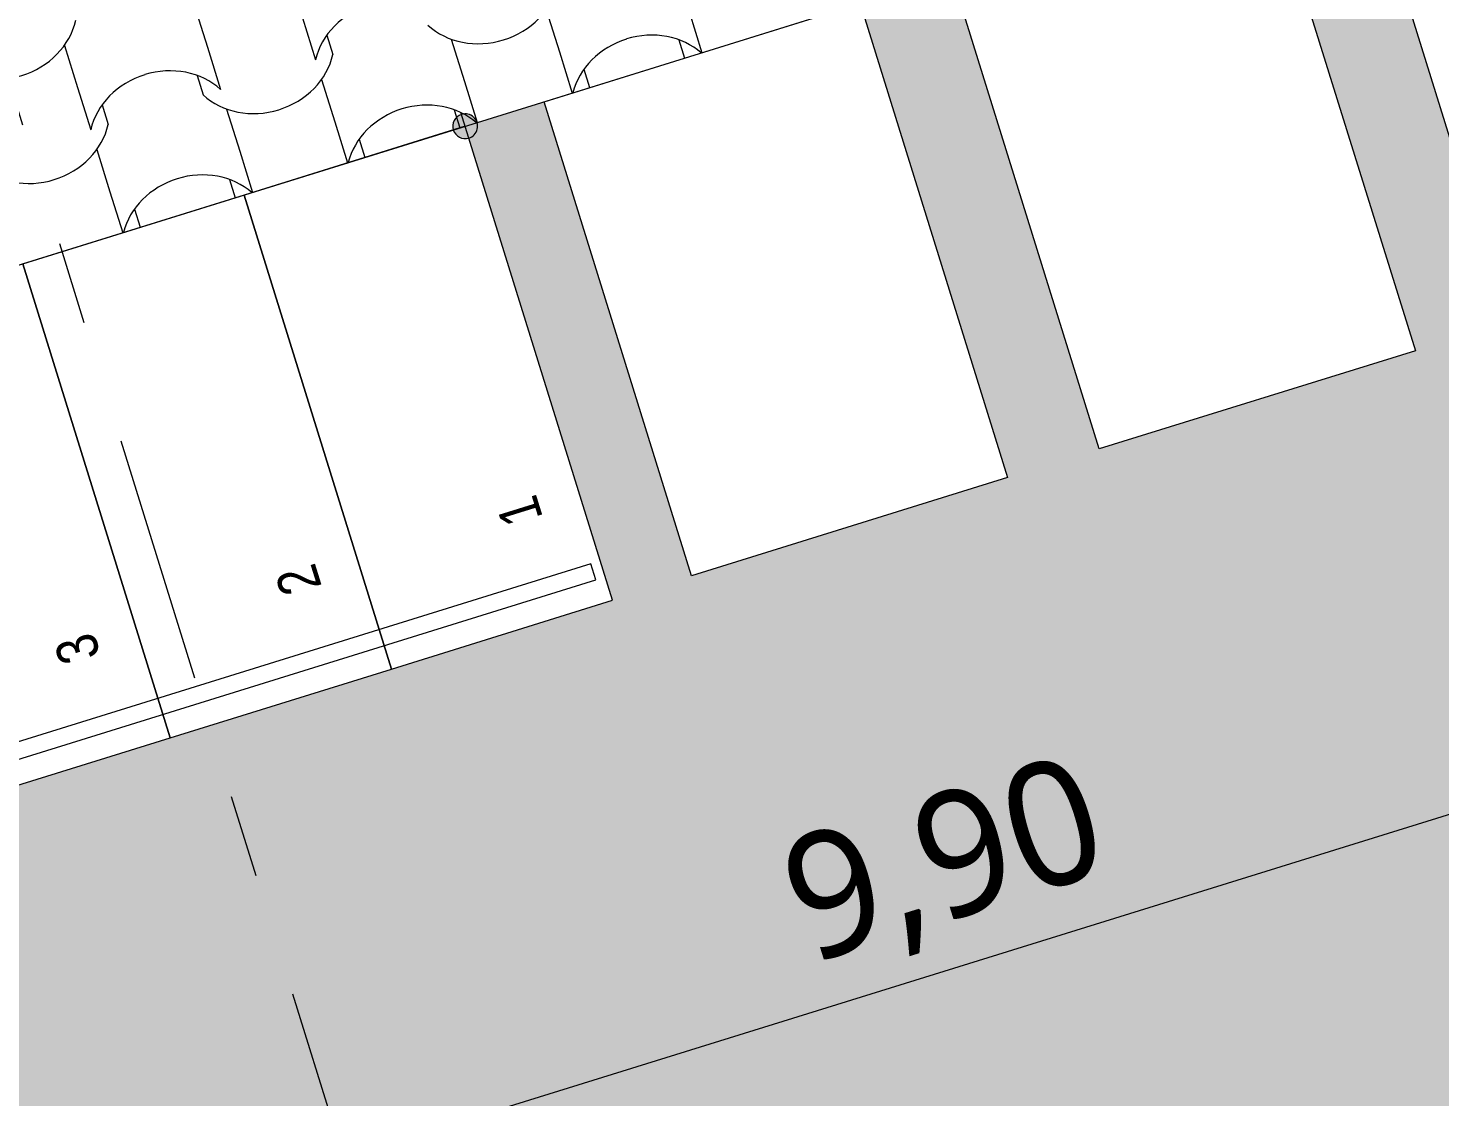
# Model space of a CAD drawing. Header units: metres. Extents: x -111189 to -108577, y -72951 to -72647.
# Drawn here: x -111165.628 to -111163.921, y -72929.13 to -72927.838 of the extents above; entities that cross this region are included whole.
import ezdxf

# ---------------------------------------------------------------- set-up
doc = ezdxf.new("R2010")
doc.units = ezdxf.units.M
doc.header["$MEASUREMENT"] = 0
doc.set_wipeout_variables(frame=1)
doc.linetypes.add('OTK - Traço Ponto CORTES_ALÇ', pattern=[0.6, 0.3, -0.15, 0, -0.15])
doc.linetypes.add('Wipeout_Contour', pattern=[1, 0, -1])
for name, color, linetype in [('00 - Cotas Implantação', 7, 'Continuous'), ('02 - PASSEIOS', 7, 'Continuous'), ('03 - COBERTURA', 7, 'Continuous'), ('03 - LAJES', 7, 'Continuous'), ('06 - ESCADAS _ GUARDAS', 7, 'Continuous'), ('14 - CORTES.Marcadores', 7, 'Continuous'), ('Planta Piso -1_1_01 - TERRENO PROPOSTO', 7, 'Continuous')]:
    doc.layers.add(name, color=color, linetype=linetype)
doc.styles.add('ESTILO_GERADO_1', font='ARIALN.TTF')
doc.styles.add('ESTILO_GERADO_2', font='malgunsl.ttf')
doc.dimstyles.new('ESTILO_GERADO__1', dxfattribs={"dimtxt": 0.15, "dimasz": 0.095, "dimexe": 0.18, "dimexo": 0.5, "dimgap": 0, "dimtad": 1, "dimzin": 0, "dimdsep": 46, "dimtxsty": 'ESTILO_GERADO_2', "dimblk": 'ARROWHEAD_2', "dimblk1": 'ARROWHEAD_2', "dimblk2": 'ARROWHEAD_2', "dimcen": 0.09, "dimclrd": 7, "dimclre": 7, "dimclrt": 7, "dimadec": 0, "dimazin": 0, "dimtfac": 1, "dimtdec": 4, "dimtmove": 0, "dimatfit": 3, "dimfxl": 1, "dimtolj": 1, "dimtzin": 0, "dimarcsym": 0})

# ---------------------------------------------------------------- blocks, each defined once
blk = doc.blocks.new('Escada_1_1', base_point=(-110957.0649, -73026.2797))
at = {"layer": '06 - ESCADAS _ GUARDAS', "linetype": 'Continuous', "lineweight": 13}
blk.add_hatch(color=255, dxfattribs=at).paths.add_polyline_path([(-111165.1039, -72927.9423, 1), (-111165.095, -72927.971, 1)])
at = {"layer": '06 - ESCADAS _ GUARDAS', "color": 7, "linetype": 'Continuous', "lineweight": 13}
for p, q in [((-111164.9214, -72928.5296), (-111165.1047, -72927.9399)), ((-111165.0995, -72927.9567), (-111165.3668, -72928.0398)), ((-111165.3668, -72928.0398), (-111166.7037, -72928.4554)), ((-111165.1887, -72928.6127), (-111165.3668, -72928.0398)), ((-111165.3668, -72928.0398), (-111165.1887, -72928.6127)), ((-111165.4561, -72928.6959), (-111165.6342, -72928.1229)), ((-111165.6342, -72928.1229), (-111165.4561, -72928.6959)), ((-111165.1887, -72928.6127), (-111164.9214, -72928.5296)), ((-111165.4561, -72928.6959), (-111165.1887, -72928.6127)), ((-111165.7235, -72928.779), (-111165.4561, -72928.6959))]:
    blk.add_line(p, q, dxfattribs=at)
at = {"layer": '06 - ESCADAS _ GUARDAS', "color": 7, "linetype": 'Continuous', "lineweight": 13, "flags": 128}
blk.add_lwpolyline([(-111165.1039, -72927.9423, 1), (-111165.095, -72927.971, 1)], format="xyb", close=True, dxfattribs=at)
at = {"layer": '06 - ESCADAS _ GUARDAS', "color": 7, "lineweight": 13, "char_height": 0.05, "attachment_point": 4, "rotation": 107.2685, "style": 'ESTILO_GERADO_1'}
for s, insert in [('\\A1;{\\pql;\\fArial Narrow|b0|i0|c0|p0;\\W1.000000;1}', (-111165.029, -72928.4374)), ('\\A1;{\\pql;\\fArial Narrow|b0|i0|c0|p0;\\W1.000000;2}', (-111165.2963, -72928.5205)), ('\\A1;{\\pql;\\fArial Narrow|b0|i0|c0|p0;\\W1.000000;3}', (-111165.5633, -72928.6035))]:
    blk.add_mtext(s, dxfattribs=dict(at, insert=insert))
blk = doc.blocks.new('Guarda_1_1', base_point=(-110957.0649, -73026.2797))
at = {"layer": '06 - ESCADAS _ GUARDAS', "color": 7, "linetype": 'Continuous', "lineweight": 13, "flags": 128}
blk.add_lwpolyline([(-111164.9417, -72928.5047), (-111164.9476, -72928.4856), (-111166.8078, -72929.0638), (-111166.8019, -72929.0829)], close=True, dxfattribs=at)
at = {"layer": '06 - ESCADAS _ GUARDAS', "color": 254, "linetype": 'Continuous', "lineweight": 13, "flags": 128}
blk.add_lwpolyline([(-111164.9417, -72928.5047), (-111164.9476, -72928.4856), (-111166.8078, -72929.0638), (-111166.8019, -72929.0829)], close=True, dxfattribs=at)
blk = doc.blocks.new('Malha_8_1', base_point=(-111182.45, -72914.5203))
at = {"color": 254, "linetype": 'Wipeout_Contour', "lineweight": 0, "ltscale": 1861428.278801215}
blk.add_wipeout([(-111182.45, -72914.5203), (-111181.1398, -72916.9324), (-111179.283, -72920.3506), (-111178.6992, -72921.4255), (-111173.1932, -72931.5618), (-111171.3979, -72934.867), (-111163.9365, -72948.6033), (-111162.5896, -72948.18), (-111170.1617, -72934.1975), (-111171.9536, -72930.8885), (-111177.4458, -72920.7467), (-111178.0283, -72919.6711), (-111179.8807, -72916.2505), (-111181.0503, -72914.0907)], dxfattribs=at).dxf.layer = '02 - PASSEIOS'
blk = doc.blocks.new('Laje_11_1', base_point=(-111165.1791, -72927.3637))
at = {"layer": '03 - LAJES', "color": 7, "linetype": 'Continuous', "lineweight": 13, "flags": 128}
blk.add_lwpolyline([(-111165.004, -72927.927), (-111164.622, -72927.8082), (-111164.4439, -72928.3812), (-111164.8259, -72928.4999)], close=True, dxfattribs=at)
blk = doc.blocks.new('Laje_12_1', base_point=(-111164.6861, -72927.2105))
at = {"layer": '03 - LAJES', "color": 7, "linetype": 'Continuous', "lineweight": 13, "flags": 128}
blk.add_lwpolyline([(-111164.511, -72927.7737), (-111164.129, -72927.655), (-111163.9509, -72928.2279), (-111164.3329, -72928.3467)], close=True, dxfattribs=at)
blk = doc.blocks.new('Laje_13_1', base_point=(-111164.1931, -72927.0572))
at = {"layer": '03 - LAJES', "color": 7, "linetype": 'Continuous', "lineweight": 13, "flags": 128}
blk.add_lwpolyline([(-111164.018, -72927.6205), (-111163.636, -72927.5017), (-111163.4579, -72928.0747), (-111163.8399, -72928.1934)], close=True, dxfattribs=at)
blk = doc.blocks.new('*X121', base_point=(-110957.0649, -73026.2797))
at = {"layer": '03 - COBERTURA', "color": 253, "linetype": 'Continuous', "lineweight": 9}
for p, q in [((-111165.427, -72927.8101), (-111165.4111, -72927.8611)), ((-111165.2963, -72927.8254), (-111165.2804, -72927.8765)), ((-111165.0014, -72927.8158), (-111164.9855, -72927.8668)), ((-111164.8287, -72927.818), (-111164.8133, -72927.8677)), ((-111165.5838, -72927.8589), (-111165.568, -72927.9099)), ((-111165.4111, -72927.8611), (-111165.3953, -72927.9122)), ((-111165.2667, -72927.8465), (-111165.2594, -72927.8699)), ((-111165.1162, -72927.8515), (-111165.1004, -72927.9025)), ((-111164.8411, -72927.8521), (-111164.8343, -72927.8742)), ((-111164.9855, -72927.8668), (-111164.9701, -72927.9165)), ((-111165.4236, -72927.8952), (-111165.4163, -72927.9187)), ((-111164.956, -72927.8878), (-111164.9491, -72927.9099)), ((-111165.568, -72927.9099), (-111165.5521, -72927.9609)), ((-111165.2731, -72927.9002), (-111165.2572, -72927.9512)), ((-111165.1004, -72927.9025), (-111165.0849, -72927.9521)), ((-111165.5384, -72927.9309), (-111165.5311, -72927.9544)), ((-111165.3879, -72927.9359), (-111165.372, -72927.9869)), ((-111165.1128, -72927.9366), (-111165.1059, -72927.9587)), ((-111165.2572, -72927.9512), (-111165.2418, -72928.0009)), ((-111165.2276, -72927.9723), (-111165.2207, -72927.9944)), ((-111165.5447, -72927.9847), (-111165.5289, -72928.0357)), ((-111165.372, -72927.9869), (-111165.3566, -72928.0366)), ((-111165.3845, -72928.021), (-111165.3776, -72928.0431)), ((-111165.5289, -72928.0357), (-111165.5134, -72928.0853)), ((-111165.4993, -72928.0567), (-111165.4924, -72928.0788))]:
    blk.add_line(p, q, dxfattribs=at)
for centre, major_axis, start_param, end_param in [((-111165.0769, -72927.7753), (0.0878, 0.0273), 3.607672, 5.817106), ((-111165.1908, -72927.8871), (0.0883, 0.0274), 1.573772, 2.670554), ((-111165.6594, -72927.8184), (0.0878, 0.0273), 3.607672, 5.817106), ((-111164.8806, -72927.9286), (0.0883, 0.0274), 0.490717, 1.56782), ((-111164.8801, -72927.9285), (0.0883, 0.0274), 1.573772, 2.650876), ((-111165.3486, -72927.8597), (0.0878, 0.0273), 3.607672, 5.817106), ((-111165.4625, -72927.9716), (0.0883, 0.0274), 1.573772, 2.670554), ((-111165.463, -72927.9717), (0.0883, 0.0274), 0.471039, 1.56782), ((-111165.1523, -72928.0131), (0.0883, 0.0274), 0.490717, 1.56782), ((-111165.1517, -72928.0129), (0.0883, 0.0274), 1.573772, 2.650875), ((-111165.6202, -72927.9442), (0.0878, 0.0273), 3.607672, 5.817106), ((-111165.4239, -72928.0975), (0.0883, 0.0274), 0.490717, 1.56782), ((-111165.4234, -72928.0974), (0.0883, 0.0274), 1.573772, 2.650875)]:
    blk.add_ellipse(centre, major_axis=major_axis, ratio=0.876216, start_param=start_param, end_param=end_param, dxfattribs=at)
blk = doc.blocks.new('Cobertura_2_1', base_point=(-111162.6239, -72921.6369))
at = {"layer": '03 - COBERTURA', "color": 7, "linetype": 'Continuous', "lineweight": 13, "flags": 128}
blk.add_lwpolyline([(-111161.0506, -72926.698), (-111167.2099, -72928.6127)], dxfattribs=at)
at = {"layer": '03 - COBERTURA', "color": 7, "linetype": 'Continuous', "lineweight": 13}
blk.add_blockref('*X121', (-110957.0649, -73026.2797), dxfattribs=at)
blk = doc.blocks.new('*D123', base_point=(-110957.0649, -73026.2797))
at = {"layer": '00 - Cotas Implantação', "color": 7, "linetype": 'Continuous', "lineweight": 5, "transparency": 16777216}
for p, q in [((-111155.1284, -72925.535), (-111154.9522, -72926.102)), ((-111154.9959, -72926.0829), (-111154.9641, -72925.9421)), ((-111154.9216, -72925.9943), (-111154.98, -72926.0125)), ((-111154.98, -72926.0125), (-111159.7563, -72927.4972)), ((-111159.9047, -72927.0198), (-111159.7285, -72927.5868)), ((-111159.7722, -72927.5676), (-111159.7404, -72927.4268)), ((-111159.7563, -72927.4972), (-111169.208, -72930.4354))]:
    blk.add_line(p, q, dxfattribs=at)
at = {"layer": '00 - Cotas Implantação', "color": 7, "lineweight": 5, "transparency": 16777216, "insert": (-111157.5629, -72926.784), "char_height": 0.15, "attachment_point": 7, "rotation": 17.2686, "style": 'ESTILO_GERADO_2'}
blk.add_mtext('\\A1;{\\pql;\\fMalgun Gothic Semilight|b0|i0|c0|p0;\\W1.000000;5,00}', dxfattribs=at)
blk = doc.blocks.new('ARROWHEAD_2')
at = {"color": 0, "linetype": 'Continuous', "lineweight": 0}
for p, q in [((-0.378, -0.655), (0.378, 0.655)), ((0, 0), (-1, 0))]:
    blk.add_line(p, q, dxfattribs=at)
blk = doc.blocks.new('*D124', base_point=(-110957.0649, -73026.2797))
at = {"layer": '00 - Cotas Implantação', "color": 7, "linetype": 'Continuous', "lineweight": 5, "transparency": 16777216}
for p, q in [((-111159.7722, -72927.5676), (-111159.7404, -72927.4268)), ((-111159.7563, -72927.4972), (-111169.208, -72930.4354)), ((-111169.3564, -72929.958), (-111169.1801, -72930.5249)), ((-111169.192, -72930.365), (-111169.2239, -72930.5058)), ((-111169.208, -72930.4354), (-111169.2663, -72930.4536))]:
    blk.add_line(p, q, dxfattribs=at)
at = {"layer": '00 - Cotas Implantação', "color": 7, "lineweight": 5, "transparency": 16777216, "insert": (-111164.6769, -72928.9955), "char_height": 0.15, "attachment_point": 7, "rotation": 17.2686, "style": 'ESTILO_GERADO_2'}
blk.add_mtext('\\A1;{\\pql;\\fMalgun Gothic Semilight|b0|i0|c0|p0;\\W1.000000;9,90}', dxfattribs=at)
blk = doc.blocks.new('Plano de Corte_4_1', base_point=(-111170.592, -72912.0077))
at = {"layer": '14 - CORTES.Marcadores', "color": 7, "linetype": 'OTK - Traço Ponto CORTES_ALÇ', "lineweight": 5}
blk.add_line((-111170.5029, -72912.2942), (-111163.6544, -72934.3248), dxfattribs=at)

msp = doc.modelspace()

# ---------------------------------------------------------------- block references
at = {"layer": '06 - ESCADAS _ GUARDAS', "color": 251, "linetype": 'Continuous', "lineweight": 13}
msp.add_blockref('Escada_1_1', (-110957.0649, -73026.2797), dxfattribs=at)
at = {"layer": '06 - ESCADAS _ GUARDAS', "color": 7, "linetype": 'Continuous', "lineweight": 13}
msp.add_blockref('Guarda_1_1', (-110957.0649, -73026.2797), dxfattribs=at)

# ---------------------------------------------------------------- next in the draw order: block references
at = {"layer": '02 - PASSEIOS', "color": 7, "lineweight": 13}
msp.add_blockref('Malha_8_1', (-111182.45, -72914.5203), dxfattribs=at)

# ---------------------------------------------------------------- next in the draw order: hatches: boundary and pattern name
at = {"layer": 'Planta Piso -1_1_01 - TERRENO PROPOSTO', "linetype": 'Continuous', "lineweight": 0, "true_color": 0xd7ebd2, "transparency": 33554539}
msp.add_hatch(color=254, dxfattribs=at).paths.add_polyline_path([(-111164.7565, -72932.2692), (-111164.1807, -72932.0877), (-111163.7998, -72931.9676), (-111163.7312, -72931.946), (-111163.5374, -72931.8849), (-111162.9465, -72931.6987), (-111160.4884, -72930.9239), (-111158.8502, -72930.4076), (-111159.9176, -72926.9741), (-111159.9777, -72926.7807), (-111160.0433, -72926.5697), (-111160.1017, -72926.3817), (-111160.2181, -72926.0072), (-111160.2733, -72925.8296), (-111160.3628, -72925.8574), (-111160.007, -72927.0019), (-111160.389, -72927.1207), (-111160.7448, -72925.9761), (-111160.8558, -72926.0106), (-111160.5, -72927.1552), (-111160.882, -72927.2739), (-111161.0601, -72926.701), (-111161.1711, -72926.7355), (-111160.993, -72927.3084), (-111161.375, -72927.4272), (-111161.5531, -72926.8542), (-111161.6634, -72926.8885), (-111161.6641, -72926.8887), (-111161.486, -72927.4617), (-111161.8679, -72927.5804), (-111162.0461, -72927.0075), (-111162.1571, -72927.042), (-111161.979, -72927.6149), (-111162.3609, -72927.7337), (-111162.539, -72927.1607), (-111162.6501, -72927.1952), (-111162.472, -72927.7682), (-111162.8539, -72927.8869), (-111163.032, -72927.314), (-111163.1431, -72927.3485), (-111162.9649, -72927.9214), (-111163.3469, -72928.0402), (-111163.525, -72927.4672), (-111163.636, -72927.5017), (-111163.4579, -72928.0747), (-111163.8399, -72928.1934), (-111164.018, -72927.6205), (-111164.129, -72927.655), (-111163.9509, -72928.2279), (-111164.3329, -72928.3467), (-111164.511, -72927.7737), (-111164.622, -72927.8082), (-111164.4439, -72928.3812), (-111164.8259, -72928.4999), (-111165.004, -72927.927), (-111165.0995, -72927.9567), (-111164.9214, -72928.5296), (-111165.1887, -72928.6127), (-111165.4561, -72928.6959), (-111165.7235, -72928.779), (-111165.9909, -72928.8621), (-111166.2583, -72928.9452), (-111166.5256, -72929.0283), (-111166.793, -72929.1115), (-111166.7336, -72929.3024), (-111170.6011, -72930.5047), (-111171.9666, -72926.112), (-111172.7305, -72926.3495), (-111174.6897, -72920.047), (-111177.1783, -72920.8206), (-111175.6057, -72923.7246), (-111170.0645, -72933.957), (-111169.3022, -72933.7094), (-111168.5308, -72933.4588), (-111167.1687, -72933.0295), (-111166.7376, -72932.8936), (-111166.3399, -72932.7683)])

# ---------------------------------------------------------------- next in the draw order: block references
at = {"layer": '03 - COBERTURA', "color": 7, "linetype": 'Continuous', "lineweight": 13}
msp.add_blockref('Cobertura_2_1', (-111162.6239, -72921.6369), dxfattribs=at)
at = {"layer": '03 - LAJES', "color": 7, "linetype": 'Continuous', "lineweight": 13}
for name, p in [('Laje_13_1', (-111164.1931, -72927.0572)), ('Laje_12_1', (-111164.6861, -72927.2105)), ('Laje_11_1', (-111165.1791, -72927.3637))]:
    msp.add_blockref(name, p, dxfattribs=at)
at = {"layer": '14 - CORTES.Marcadores', "color": 7, "lineweight": 5}
msp.add_blockref('Plano de Corte_4_1', (-111170.592, -72912.0077), dxfattribs=at)

# ---------------------------------------------------------------- next in the draw order: dimensions: what is measured, and where the dimension line sits
at = {"layer": '00 - Cotas Implantação', "color": 7, "linetype": 'Continuous', "lineweight": 5}
for base, p1, p2, picture, middle in [((-111159.7563, -72927.4972), (-111155.4976, -72924.3474), (-111160.275, -72925.8286), '*D123', (-111157.3998, -72926.6547)), ((-111169.208, -72930.4354), (-111160.275, -72925.8286), (-111169.7256, -72928.7703), '*D124', (-111164.5137, -72928.8662))]:
    dim = msp.add_linear_dim(base=base, p1=p1, p2=p2, angle=197.2686, dimstyle='ESTILO_GERADO__1', dxfattribs=at)
    dim.commit()
    dim.dimension.update_dxf_attribs({"geometry": picture, "text_midpoint": middle, "dimtype": 160, "text_rotation": 17.2686})

doc.saveas('drawing.dxf')
